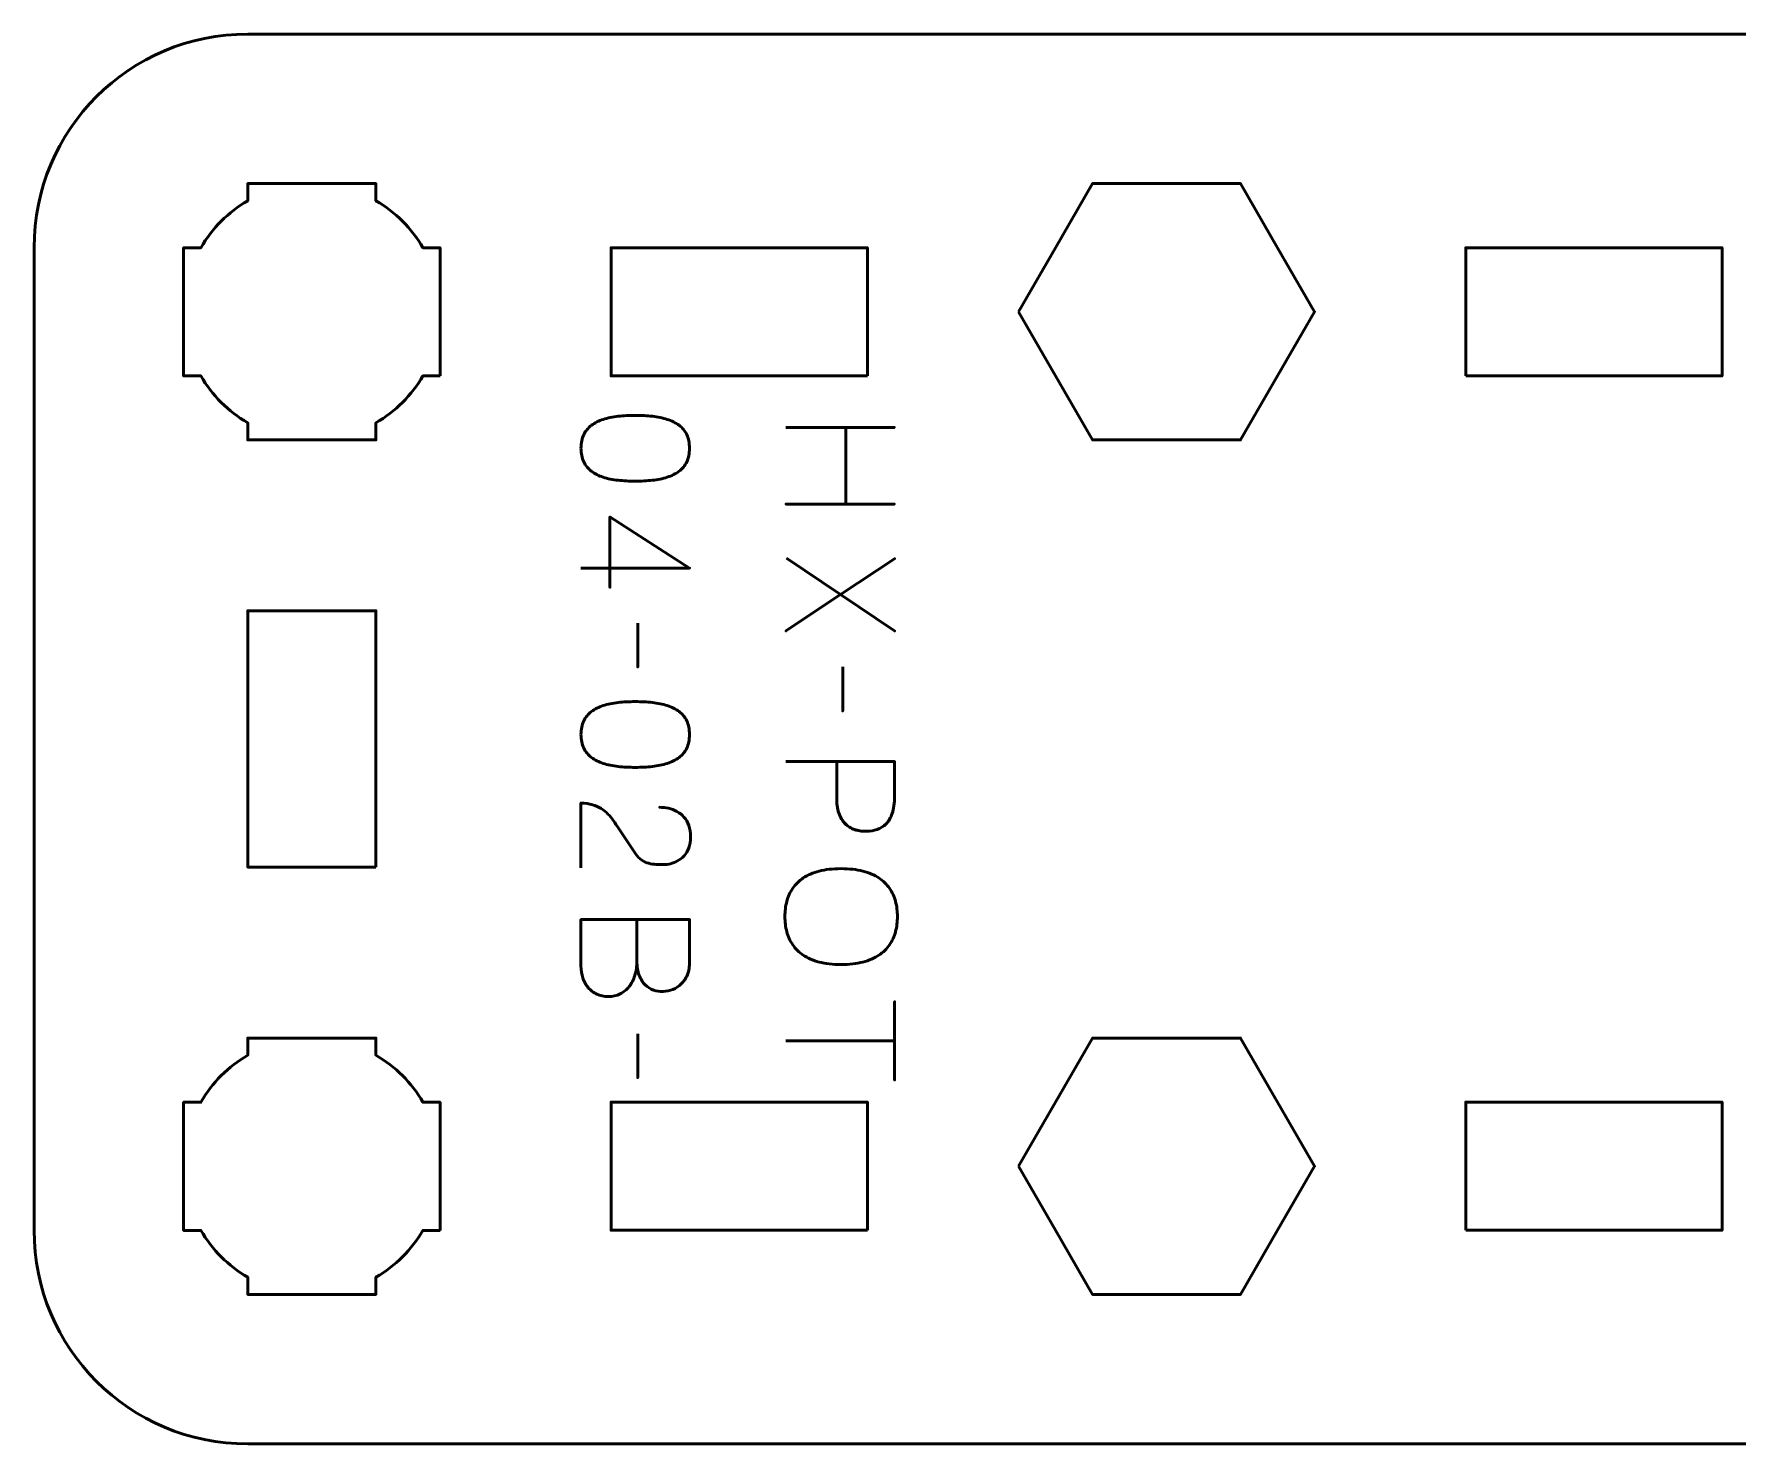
# Model space of a CAD drawing. Header units: centimetres. Extents: x -26.2 to 5.2, y -18.5 to -11.2.
# Drawn here: x -18.15 to -14.163, y -18.5 to -15.2 of the extents above; entities that cross this region are included whole.
import ezdxf

# ---------------------------------------------------------------- set-up
doc = ezdxf.new("R2010")
doc.units = ezdxf.units.CM
doc.header["$MEASUREMENT"] = 0
doc.layers.add('Layer 1', color=7, linetype='Continuous')

msp = doc.modelspace()

# ---------------------------------------------------------------- linework, layer by layer
at = {"layer": 'Layer 1', "lineweight": 53}
for points, knots in [([(-11.35007, -18.49999), (-11.35007, -18.49999), (-17.64992, -18.49999), (-17.64992, -18.49999), (-17.64992, -18.49999), (-17.92705, -18.49999), (-18.15001, -18.27689), (-18.15001, -17.99989), (-18.15001, -17.99989), (-18.15001, -17.99989), (-18.15001, -15.69997), (-18.15001, -15.69997), (-18.15001, -15.69997), (-18.15001, -15.42296), (-17.92705, -15.20001), (-17.64992, -15.20001), (-17.64992, -15.20001), (-17.64992, -15.20001), (-11.35007, -15.20001), (-11.35007, -15.20001), (-11.35007, -15.20001), (-11.07308, -15.20001), (-10.84999, -15.42296), (-10.84999, -15.69997), (-10.84999, -15.69997), (-10.84999, -15.69997), (-10.84999, -17.99989), (-10.84999, -17.99989), (-10.84999, -17.99989), (-10.84999, -18.27689), (-11.07308, -18.49999), (-11.35007, -18.49999)], [0, 0, 0, 0, 0.125, 0.125, 0.125, 0.125, 0.25, 0.25, 0.25, 0.25, 0.375, 0.375, 0.375, 0.375, 0.5, 0.5, 0.5, 0.5, 0.625, 0.625, 0.625, 0.625, 0.75, 0.75, 0.75, 0.75, 0.875, 0.875, 0.875, 0.875, 1, 1, 1, 1]), ([(-17.19998, -16.00008), (-17.19998, -16.00008), (-17.24009, -16.00008), (-17.24009, -16.00008), (-17.24009, -16.00008), (-17.26641, -16.04556), (-17.30444, -16.08359), (-17.34991, -16.1099), (-17.34991, -16.1099), (-17.34991, -16.1099), (-17.34991, -16.15001), (-17.34991, -16.15001), (-17.34991, -16.15001), (-17.34991, -16.15001), (-17.49998, -16.15001), (-17.49998, -16.15001), (-17.49998, -16.15001), (-17.49998, -16.15001), (-17.64991, -16.15001), (-17.64991, -16.15001), (-17.64991, -16.15001), (-17.64991, -16.15001), (-17.64991, -16.1099), (-17.64991, -16.1099), (-17.64991, -16.1099), (-17.69553, -16.08359), (-17.73345, -16.04556), (-17.75977, -16.00008), (-17.75977, -16.00008), (-17.75977, -16.00008), (-17.79999, -16.00008), (-17.79999, -16.00008), (-17.79999, -16.00008), (-17.79999, -16.00008), (-17.79999, -15.85001), (-17.79999, -15.85001), (-17.79999, -15.85001), (-17.79999, -15.85001), (-17.79999, -15.70008), (-17.79999, -15.70008), (-17.79999, -15.70008), (-17.79999, -15.70008), (-17.75977, -15.70008), (-17.75977, -15.70008), (-17.75977, -15.70008), (-17.73345, -15.65461), (-17.69553, -15.61658), (-17.64991, -15.59026), (-17.64991, -15.59026), (-17.64991, -15.59026), (-17.64991, -15.55001), (-17.64991, -15.55001), (-17.64991, -15.55001), (-17.64991, -15.55001), (-17.49998, -15.55001), (-17.49998, -15.55001), (-17.49998, -15.55001), (-17.49998, -15.55001), (-17.34991, -15.55001), (-17.34991, -15.55001), (-17.34991, -15.55001), (-17.34991, -15.55001), (-17.34991, -15.59026), (-17.34991, -15.59026), (-17.34991, -15.59026), (-17.30444, -15.61658), (-17.26641, -15.65461), (-17.24009, -15.70008), (-17.24009, -15.70008), (-17.24009, -15.70008), (-17.19998, -15.70008), (-17.19998, -15.70008), (-17.19998, -15.70008), (-17.19998, -15.70008), (-17.19998, -15.85001), (-17.19998, -15.85001), (-17.19998, -15.85001), (-17.19998, -15.85001), (-17.19998, -16.00008), (-17.19998, -16.00008)], [0, 0, 0, 0, 0.05, 0.05, 0.05, 0.05, 0.1, 0.1, 0.1, 0.1, 0.15, 0.15, 0.15, 0.15, 0.2, 0.2, 0.2, 0.2, 0.25, 0.25, 0.25, 0.25, 0.3, 0.3, 0.3, 0.3, 0.35, 0.35, 0.35, 0.35, 0.4, 0.4, 0.4, 0.4, 0.45, 0.45, 0.45, 0.45, 0.5, 0.5, 0.5, 0.5, 0.55, 0.55, 0.55, 0.55, 0.6, 0.6, 0.6, 0.6, 0.65, 0.65, 0.65, 0.65, 0.7, 0.7, 0.7, 0.7, 0.75, 0.75, 0.75, 0.75, 0.8, 0.8, 0.8, 0.8, 0.85, 0.85, 0.85, 0.85, 0.9, 0.9, 0.9, 0.9, 0.95, 0.95, 0.95, 0.95, 1, 1, 1, 1]), ([(-15.84638, -15.85001), (-15.84638, -15.85001), (-15.75979, -15.70002), (-15.75979, -15.70002), (-15.75979, -15.70002), (-15.75979, -15.70002), (-15.67319, -15.55001), (-15.67319, -15.55001), (-15.67319, -15.55001), (-15.67319, -15.55001), (-15.49998, -15.55001), (-15.49998, -15.55001), (-15.49998, -15.55001), (-15.49998, -15.55001), (-15.32677, -15.55001), (-15.32677, -15.55001), (-15.32677, -15.55001), (-15.32677, -15.55001), (-15.24017, -15.70002), (-15.24017, -15.70002), (-15.24017, -15.70002), (-15.24017, -15.70002), (-15.15358, -15.85001), (-15.15358, -15.85001), (-15.15358, -15.85001), (-15.15358, -15.85001), (-15.24017, -16), (-15.24017, -16), (-15.24017, -16), (-15.24017, -16), (-15.32677, -16.15001), (-15.32677, -16.15001), (-15.32677, -16.15001), (-15.32677, -16.15001), (-15.49998, -16.15001), (-15.49998, -16.15001), (-15.49998, -16.15001), (-15.49998, -16.15001), (-15.67319, -16.15001), (-15.67319, -16.15001), (-15.67319, -16.15001), (-15.67319, -16.15001), (-15.75979, -16), (-15.75979, -16), (-15.75979, -16), (-15.75979, -16), (-15.84638, -15.85001), (-15.84638, -15.85001)], [0, 0, 0, 0, 0.0833333, 0.0833333, 0.0833333, 0.0833333, 0.1666667, 0.1666667, 0.1666667, 0.1666667, 0.25, 0.25, 0.25, 0.25, 0.3333333, 0.3333333, 0.3333333, 0.3333333, 0.4166667, 0.4166667, 0.4166667, 0.4166667, 0.5, 0.5, 0.5, 0.5, 0.5833333, 0.5833333, 0.5833333, 0.5833333, 0.6666667, 0.6666667, 0.6666667, 0.6666667, 0.75, 0.75, 0.75, 0.75, 0.8333333, 0.8333333, 0.8333333, 0.8333333, 0.9166667, 0.9166667, 0.9166667, 0.9166667, 1, 1, 1, 1]), ([(-16.19997, -15.99997), (-16.19997, -15.99997), (-16.79997, -15.99997), (-16.79997, -15.99997), (-16.79997, -15.99997), (-16.79997, -15.99997), (-16.79997, -15.69997), (-16.79997, -15.69997), (-16.79997, -15.69997), (-16.79997, -15.69997), (-16.19997, -15.69997), (-16.19997, -15.69997), (-16.19997, -15.69997), (-16.19997, -15.69997), (-16.19997, -15.99997), (-16.19997, -15.99997)], [0, 0, 0, 0, 0.25, 0.25, 0.25, 0.25, 0.5, 0.5, 0.5, 0.5, 0.75, 0.75, 0.75, 0.75, 1, 1, 1, 1]), ([(-14.80001, -16.00005), (-14.80001, -16.00005), (-14.20001, -16.00005), (-14.20001, -16.00005), (-14.20001, -16.00005), (-14.20001, -16.00005), (-14.20001, -15.70005), (-14.20001, -15.70005), (-14.20001, -15.70005), (-14.20001, -15.70005), (-14.80001, -15.70005), (-14.80001, -15.70005), (-14.80001, -15.70005), (-14.80001, -15.70005), (-14.80001, -16.00005), (-14.80001, -16.00005)], [0, 0, 0, 0, 0.25, 0.25, 0.25, 0.25, 0.5, 0.5, 0.5, 0.5, 0.75, 0.75, 0.75, 0.75, 1, 1, 1, 1]), ([(-17.34992, -17.14994), (-17.34992, -17.14994), (-17.64992, -17.14994), (-17.64992, -17.14994), (-17.64992, -17.14994), (-17.64992, -17.14994), (-17.64992, -16.54994), (-17.64992, -16.54994), (-17.64992, -16.54994), (-17.64992, -16.54994), (-17.34992, -16.54994), (-17.34992, -16.54994), (-17.34992, -16.54994), (-17.34992, -16.54994), (-17.34992, -17.14994), (-17.34992, -17.14994)], [0, 0, 0, 0, 0.25, 0.25, 0.25, 0.25, 0.5, 0.5, 0.5, 0.5, 0.75, 0.75, 0.75, 0.75, 1, 1, 1, 1]), ([(-17.19998, -18.00008), (-17.19998, -18.00008), (-17.24009, -18.00008), (-17.24009, -18.00008), (-17.24009, -18.00008), (-17.26641, -18.04556), (-17.30444, -18.08359), (-17.34991, -18.1099), (-17.34991, -18.1099), (-17.34991, -18.1099), (-17.34991, -18.15001), (-17.34991, -18.15001), (-17.34991, -18.15001), (-17.34991, -18.15001), (-17.49998, -18.15001), (-17.49998, -18.15001), (-17.49998, -18.15001), (-17.49998, -18.15001), (-17.64991, -18.15001), (-17.64991, -18.15001), (-17.64991, -18.15001), (-17.64991, -18.15001), (-17.64991, -18.1099), (-17.64991, -18.1099), (-17.64991, -18.1099), (-17.69553, -18.08359), (-17.73345, -18.04556), (-17.75977, -18.00008), (-17.75977, -18.00008), (-17.75977, -18.00008), (-17.79999, -18.00008), (-17.79999, -18.00008), (-17.79999, -18.00008), (-17.79999, -18.00008), (-17.79999, -17.85001), (-17.79999, -17.85001), (-17.79999, -17.85001), (-17.79999, -17.85001), (-17.79999, -17.70008), (-17.79999, -17.70008), (-17.79999, -17.70008), (-17.79999, -17.70008), (-17.75977, -17.70008), (-17.75977, -17.70008), (-17.75977, -17.70008), (-17.73345, -17.65461), (-17.69553, -17.61658), (-17.64991, -17.59026), (-17.64991, -17.59026), (-17.64991, -17.59026), (-17.64991, -17.55001), (-17.64991, -17.55001), (-17.64991, -17.55001), (-17.64991, -17.55001), (-17.49998, -17.55001), (-17.49998, -17.55001), (-17.49998, -17.55001), (-17.49998, -17.55001), (-17.34991, -17.55001), (-17.34991, -17.55001), (-17.34991, -17.55001), (-17.34991, -17.55001), (-17.34991, -17.59026), (-17.34991, -17.59026), (-17.34991, -17.59026), (-17.30444, -17.61658), (-17.26641, -17.65461), (-17.24009, -17.70008), (-17.24009, -17.70008), (-17.24009, -17.70008), (-17.19998, -17.70008), (-17.19998, -17.70008), (-17.19998, -17.70008), (-17.19998, -17.70008), (-17.19998, -17.85001), (-17.19998, -17.85001), (-17.19998, -17.85001), (-17.19998, -17.85001), (-17.19998, -18.00008), (-17.19998, -18.00008)], [0, 0, 0, 0, 0.05, 0.05, 0.05, 0.05, 0.1, 0.1, 0.1, 0.1, 0.15, 0.15, 0.15, 0.15, 0.2, 0.2, 0.2, 0.2, 0.25, 0.25, 0.25, 0.25, 0.3, 0.3, 0.3, 0.3, 0.35, 0.35, 0.35, 0.35, 0.4, 0.4, 0.4, 0.4, 0.45, 0.45, 0.45, 0.45, 0.5, 0.5, 0.5, 0.5, 0.55, 0.55, 0.55, 0.55, 0.6, 0.6, 0.6, 0.6, 0.65, 0.65, 0.65, 0.65, 0.7, 0.7, 0.7, 0.7, 0.75, 0.75, 0.75, 0.75, 0.8, 0.8, 0.8, 0.8, 0.85, 0.85, 0.85, 0.85, 0.9, 0.9, 0.9, 0.9, 0.95, 0.95, 0.95, 0.95, 1, 1, 1, 1]), ([(-15.84638, -17.85001), (-15.84638, -17.85001), (-15.75979, -17.70002), (-15.75979, -17.70002), (-15.75979, -17.70002), (-15.75979, -17.70002), (-15.67319, -17.55001), (-15.67319, -17.55001), (-15.67319, -17.55001), (-15.67319, -17.55001), (-15.49998, -17.55001), (-15.49998, -17.55001), (-15.49998, -17.55001), (-15.49998, -17.55001), (-15.32677, -17.55001), (-15.32677, -17.55001), (-15.32677, -17.55001), (-15.32677, -17.55001), (-15.24017, -17.70002), (-15.24017, -17.70002), (-15.24017, -17.70002), (-15.24017, -17.70002), (-15.15358, -17.85001), (-15.15358, -17.85001), (-15.15358, -17.85001), (-15.15358, -17.85001), (-15.24017, -18), (-15.24017, -18), (-15.24017, -18), (-15.24017, -18), (-15.32677, -18.15001), (-15.32677, -18.15001), (-15.32677, -18.15001), (-15.32677, -18.15001), (-15.49998, -18.15001), (-15.49998, -18.15001), (-15.49998, -18.15001), (-15.49998, -18.15001), (-15.67319, -18.15001), (-15.67319, -18.15001), (-15.67319, -18.15001), (-15.67319, -18.15001), (-15.75979, -18), (-15.75979, -18), (-15.75979, -18), (-15.75979, -18), (-15.84638, -17.85001), (-15.84638, -17.85001)], [0, 0, 0, 0, 0.0833333, 0.0833333, 0.0833333, 0.0833333, 0.1666667, 0.1666667, 0.1666667, 0.1666667, 0.25, 0.25, 0.25, 0.25, 0.3333333, 0.3333333, 0.3333333, 0.3333333, 0.4166667, 0.4166667, 0.4166667, 0.4166667, 0.5, 0.5, 0.5, 0.5, 0.5833333, 0.5833333, 0.5833333, 0.5833333, 0.6666667, 0.6666667, 0.6666667, 0.6666667, 0.75, 0.75, 0.75, 0.75, 0.8333333, 0.8333333, 0.8333333, 0.8333333, 0.9166667, 0.9166667, 0.9166667, 0.9166667, 1, 1, 1, 1]), ([(-16.19997, -17.99989), (-16.19997, -17.99989), (-16.79997, -17.99989), (-16.79997, -17.99989), (-16.79997, -17.99989), (-16.79997, -17.99989), (-16.79997, -17.69989), (-16.79997, -17.69989), (-16.79997, -17.69989), (-16.79997, -17.69989), (-16.19997, -17.69989), (-16.19997, -17.69989), (-16.19997, -17.69989), (-16.19997, -17.69989), (-16.19997, -17.99989), (-16.19997, -17.99989)], [0, 0, 0, 0, 0.25, 0.25, 0.25, 0.25, 0.5, 0.5, 0.5, 0.5, 0.75, 0.75, 0.75, 0.75, 1, 1, 1, 1]), ([(-14.80001, -17.99997), (-14.80001, -17.99997), (-14.20001, -17.99997), (-14.20001, -17.99997), (-14.20001, -17.99997), (-14.20001, -17.99997), (-14.20001, -17.69997), (-14.20001, -17.69997), (-14.20001, -17.69997), (-14.20001, -17.69997), (-14.80001, -17.69997), (-14.80001, -17.69997), (-14.80001, -17.69997), (-14.80001, -17.69997), (-14.80001, -17.99997), (-14.80001, -17.99997)], [0, 0, 0, 0, 0.25, 0.25, 0.25, 0.25, 0.5, 0.5, 0.5, 0.5, 0.75, 0.75, 0.75, 0.75, 1, 1, 1, 1])]:
    msp.add_open_spline(points, degree=3, knots=knots, dxfattribs=at)
at = {"layer": 'Layer 1', "color": 5, "lineweight": 53}
for points, knots in [([(-16.87027, -16.16956), (-16.87021, -16.1819), (-16.86804, -16.19255), (-16.8638, -16.20142), (-16.8638, -16.20142), (-16.85957, -16.21024), (-16.85351, -16.21759), (-16.84581, -16.22347), (-16.84581, -16.22347), (-16.83805, -16.22929), (-16.82888, -16.23388), (-16.81829, -16.23729), (-16.81829, -16.23729), (-16.80771, -16.24064), (-16.79613, -16.24305), (-16.78343, -16.2444), (-16.78343, -16.2444), (-16.77073, -16.24582), (-16.75738, -16.24652), (-16.74327, -16.24646), (-16.74327, -16.24646), (-16.72922, -16.24652), (-16.71587, -16.24582), (-16.70323, -16.2444), (-16.70323, -16.2444), (-16.69059, -16.24305), (-16.67895, -16.24064), (-16.66836, -16.23729), (-16.66836, -16.23729), (-16.65784, -16.23388), (-16.64867, -16.22929), (-16.64085, -16.22347), (-16.64085, -16.22347), (-16.63308, -16.21759), (-16.62703, -16.21024), (-16.62279, -16.20142), (-16.62279, -16.20142), (-16.6185, -16.19255), (-16.61633, -16.1819), (-16.61627, -16.16956), (-16.61627, -16.16956), (-16.61633, -16.15721), (-16.6185, -16.14657), (-16.62279, -16.13769), (-16.62279, -16.13769), (-16.62703, -16.12887), (-16.63308, -16.12152), (-16.64085, -16.11564), (-16.64085, -16.11564), (-16.64867, -16.10982), (-16.65784, -16.10523), (-16.66836, -16.10182), (-16.66836, -16.10182), (-16.67895, -16.09847), (-16.69059, -16.09606), (-16.70323, -16.09471), (-16.70323, -16.09471), (-16.71587, -16.0933), (-16.72922, -16.09259), (-16.74327, -16.09265), (-16.74327, -16.09265), (-16.75738, -16.09259), (-16.77073, -16.0933), (-16.78343, -16.09471), (-16.78343, -16.09471), (-16.79613, -16.09606), (-16.80771, -16.09847), (-16.81829, -16.10182), (-16.81829, -16.10182), (-16.82888, -16.10523), (-16.83805, -16.10982), (-16.84581, -16.11564), (-16.84581, -16.11564), (-16.85351, -16.12152), (-16.85957, -16.12887), (-16.8638, -16.13769), (-16.8638, -16.13769), (-16.86804, -16.14657), (-16.87021, -16.15721), (-16.87027, -16.16956)], [0, 0, 0, 0, 0.05, 0.05, 0.05, 0.05, 0.1, 0.1, 0.1, 0.1, 0.15, 0.15, 0.15, 0.15, 0.2, 0.2, 0.2, 0.2, 0.25, 0.25, 0.25, 0.25, 0.3, 0.3, 0.3, 0.3, 0.35, 0.35, 0.35, 0.35, 0.4, 0.4, 0.4, 0.4, 0.45, 0.45, 0.45, 0.45, 0.5, 0.5, 0.5, 0.5, 0.55, 0.55, 0.55, 0.55, 0.6, 0.6, 0.6, 0.6, 0.65, 0.65, 0.65, 0.65, 0.7, 0.7, 0.7, 0.7, 0.75, 0.75, 0.75, 0.75, 0.8, 0.8, 0.8, 0.8, 0.85, 0.85, 0.85, 0.85, 0.9, 0.9, 0.9, 0.9, 0.95, 0.95, 0.95, 0.95, 1, 1, 1, 1]), ([(-16.87027, -16.16956), (-16.87021, -16.1819), (-16.86804, -16.19255), (-16.8638, -16.20142), (-16.8638, -16.20142), (-16.85957, -16.21024), (-16.85351, -16.21759), (-16.84581, -16.22347), (-16.84581, -16.22347), (-16.83805, -16.22929), (-16.82888, -16.23388), (-16.81829, -16.23729), (-16.81829, -16.23729), (-16.80771, -16.24064), (-16.79613, -16.24305), (-16.78343, -16.2444), (-16.78343, -16.2444), (-16.77073, -16.24582), (-16.75738, -16.24652), (-16.74327, -16.24646), (-16.74327, -16.24646), (-16.72922, -16.24652), (-16.71587, -16.24582), (-16.70323, -16.2444), (-16.70323, -16.2444), (-16.69059, -16.24305), (-16.67895, -16.24064), (-16.66836, -16.23729), (-16.66836, -16.23729), (-16.65784, -16.23388), (-16.64867, -16.22929), (-16.64085, -16.22347), (-16.64085, -16.22347), (-16.63308, -16.21759), (-16.62703, -16.21024), (-16.62279, -16.20142), (-16.62279, -16.20142), (-16.6185, -16.19255), (-16.61633, -16.1819), (-16.61627, -16.16956), (-16.61627, -16.16956), (-16.61633, -16.15721), (-16.6185, -16.14657), (-16.62279, -16.13769), (-16.62279, -16.13769), (-16.62703, -16.12887), (-16.63308, -16.12152), (-16.64085, -16.11564), (-16.64085, -16.11564), (-16.64867, -16.10982), (-16.65784, -16.10523), (-16.66836, -16.10182), (-16.66836, -16.10182), (-16.67895, -16.09847), (-16.69059, -16.09606), (-16.70323, -16.09471), (-16.70323, -16.09471), (-16.71587, -16.0933), (-16.72922, -16.09259), (-16.74327, -16.09265), (-16.74327, -16.09265), (-16.75738, -16.09259), (-16.77073, -16.0933), (-16.78343, -16.09471), (-16.78343, -16.09471), (-16.79613, -16.09606), (-16.80771, -16.09847), (-16.81829, -16.10182), (-16.81829, -16.10182), (-16.82888, -16.10523), (-16.83805, -16.10982), (-16.84581, -16.11564), (-16.84581, -16.11564), (-16.85351, -16.12152), (-16.85957, -16.12887), (-16.8638, -16.13769), (-16.8638, -16.13769), (-16.86804, -16.14657), (-16.87021, -16.15721), (-16.87027, -16.16956)], [0, 0, 0, 0, 0.05, 0.05, 0.05, 0.05, 0.1, 0.1, 0.1, 0.1, 0.15, 0.15, 0.15, 0.15, 0.2, 0.2, 0.2, 0.2, 0.25, 0.25, 0.25, 0.25, 0.3, 0.3, 0.3, 0.3, 0.35, 0.35, 0.35, 0.35, 0.4, 0.4, 0.4, 0.4, 0.45, 0.45, 0.45, 0.45, 0.5, 0.5, 0.5, 0.5, 0.55, 0.55, 0.55, 0.55, 0.6, 0.6, 0.6, 0.6, 0.65, 0.65, 0.65, 0.65, 0.7, 0.7, 0.7, 0.7, 0.75, 0.75, 0.75, 0.75, 0.8, 0.8, 0.8, 0.8, 0.85, 0.85, 0.85, 0.85, 0.9, 0.9, 0.9, 0.9, 0.95, 0.95, 0.95, 0.95, 1, 1, 1, 1]), ([(-16.39085, -16.12052), (-16.39085, -16.12052), (-16.25009, -16.12052), (-16.25009, -16.12052), (-16.25009, -16.12052), (-16.25009, -16.12052), (-16.25009, -16.30009), (-16.25009, -16.30009), (-16.25009, -16.30009), (-16.25009, -16.30009), (-16.39085, -16.30009), (-16.39085, -16.30009), (-16.39085, -16.30009), (-16.39085, -16.30009), (-16.13685, -16.30009), (-16.13685, -16.30009), (-16.13685, -16.30009), (-16.13685, -16.30009), (-16.25009, -16.30009), (-16.25009, -16.30009), (-16.25009, -16.30009), (-16.25009, -16.30009), (-16.25009, -16.12052), (-16.25009, -16.12052), (-16.25009, -16.12052), (-16.25009, -16.12052), (-16.13685, -16.12052), (-16.13685, -16.12052), (-16.13685, -16.12052), (-16.13685, -16.12052), (-16.39085, -16.12052), (-16.39085, -16.12052)], [0, 0, 0, 0, 0.125, 0.125, 0.125, 0.125, 0.25, 0.25, 0.25, 0.25, 0.375, 0.375, 0.375, 0.375, 0.5, 0.5, 0.5, 0.5, 0.625, 0.625, 0.625, 0.625, 0.75, 0.75, 0.75, 0.75, 0.875, 0.875, 0.875, 0.875, 1, 1, 1, 1]), ([(-16.87027, -16.45002), (-16.87027, -16.45002), (-16.61592, -16.45002), (-16.61592, -16.45002), (-16.61592, -16.45002), (-16.61592, -16.45002), (-16.80254, -16.33007), (-16.80254, -16.33007), (-16.80254, -16.33007), (-16.80254, -16.33007), (-16.80254, -16.49517), (-16.80254, -16.49517), (-16.80254, -16.49517), (-16.80254, -16.49517), (-16.80254, -16.33007), (-16.80254, -16.33007), (-16.80254, -16.33007), (-16.80254, -16.33007), (-16.61592, -16.45002), (-16.61592, -16.45002), (-16.61592, -16.45002), (-16.61592, -16.45002), (-16.87027, -16.45002), (-16.87027, -16.45002)], [0, 0, 0, 0, 0.1666667, 0.1666667, 0.1666667, 0.1666667, 0.3333333, 0.3333333, 0.3333333, 0.3333333, 0.5, 0.5, 0.5, 0.5, 0.6666667, 0.6666667, 0.6666667, 0.6666667, 0.8333333, 0.8333333, 0.8333333, 0.8333333, 1, 1, 1, 1]), ([(-16.38909, -16.42673), (-16.38909, -16.42673), (-16.26279, -16.5121), (-16.26279, -16.5121), (-16.26279, -16.5121), (-16.26279, -16.5121), (-16.1365, -16.42814), (-16.1365, -16.42814), (-16.1365, -16.42814), (-16.1365, -16.42814), (-16.26279, -16.5121), (-16.26279, -16.5121), (-16.26279, -16.5121), (-16.26279, -16.5121), (-16.1365, -16.59712), (-16.1365, -16.59712), (-16.1365, -16.59712), (-16.1365, -16.59712), (-16.26279, -16.5121), (-16.26279, -16.5121), (-16.26279, -16.5121), (-16.26279, -16.5121), (-16.39085, -16.59712), (-16.39085, -16.59712), (-16.39085, -16.59712), (-16.39085, -16.59712), (-16.26279, -16.5121), (-16.26279, -16.5121), (-16.26279, -16.5121), (-16.26279, -16.5121), (-16.38909, -16.42673), (-16.38909, -16.42673)], [0, 0, 0, 0, 0.125, 0.125, 0.125, 0.125, 0.25, 0.25, 0.25, 0.25, 0.375, 0.375, 0.375, 0.375, 0.5, 0.5, 0.5, 0.5, 0.625, 0.625, 0.625, 0.625, 0.75, 0.75, 0.75, 0.75, 0.875, 0.875, 0.875, 0.875, 1, 1, 1, 1]), ([(-16.73727, -16.57913), (-16.73727, -16.57913), (-16.73727, -16.68179), (-16.73727, -16.68179), (-16.73727, -16.68179), (-16.73727, -16.68179), (-16.73727, -16.57913), (-16.73727, -16.57913)], [0, 0, 0, 0, 0.5, 0.5, 0.5, 0.5, 1, 1, 1, 1]), ([(-16.25785, -16.68144), (-16.25785, -16.68144), (-16.25785, -16.7841), (-16.25785, -16.7841), (-16.25785, -16.7841), (-16.25785, -16.7841), (-16.25785, -16.68144), (-16.25785, -16.68144)], [0, 0, 0, 0, 0.5, 0.5, 0.5, 0.5, 1, 1, 1, 1]), ([(-16.87027, -16.83949), (-16.87021, -16.85183), (-16.86804, -16.86248), (-16.8638, -16.87135), (-16.8638, -16.87135), (-16.85957, -16.88017), (-16.85351, -16.88752), (-16.84581, -16.8934), (-16.84581, -16.8934), (-16.83805, -16.89922), (-16.82888, -16.90381), (-16.81829, -16.90722), (-16.81829, -16.90722), (-16.80771, -16.91057), (-16.79613, -16.91298), (-16.78343, -16.91433), (-16.78343, -16.91433), (-16.77073, -16.91575), (-16.75738, -16.91645), (-16.74327, -16.91639), (-16.74327, -16.91639), (-16.72922, -16.91645), (-16.71587, -16.91575), (-16.70323, -16.91433), (-16.70323, -16.91433), (-16.69059, -16.91298), (-16.67895, -16.91057), (-16.66836, -16.90722), (-16.66836, -16.90722), (-16.65784, -16.90381), (-16.64867, -16.89922), (-16.64085, -16.8934), (-16.64085, -16.8934), (-16.63308, -16.88752), (-16.62703, -16.88017), (-16.62279, -16.87135), (-16.62279, -16.87135), (-16.6185, -16.86248), (-16.61633, -16.85183), (-16.61627, -16.83949), (-16.61627, -16.83949), (-16.61633, -16.82714), (-16.6185, -16.8165), (-16.62279, -16.80762), (-16.62279, -16.80762), (-16.62703, -16.7988), (-16.63308, -16.79145), (-16.64085, -16.78557), (-16.64085, -16.78557), (-16.64867, -16.77975), (-16.65784, -16.77516), (-16.66836, -16.77175), (-16.66836, -16.77175), (-16.67895, -16.7684), (-16.69059, -16.76599), (-16.70323, -16.76464), (-16.70323, -16.76464), (-16.71587, -16.76323), (-16.72922, -16.76252), (-16.74327, -16.76258), (-16.74327, -16.76258), (-16.75738, -16.76252), (-16.77073, -16.76323), (-16.78343, -16.76464), (-16.78343, -16.76464), (-16.79613, -16.76599), (-16.80771, -16.7684), (-16.81829, -16.77175), (-16.81829, -16.77175), (-16.82888, -16.77516), (-16.83805, -16.77975), (-16.84581, -16.78557), (-16.84581, -16.78557), (-16.85351, -16.79145), (-16.85957, -16.7988), (-16.8638, -16.80762), (-16.8638, -16.80762), (-16.86804, -16.8165), (-16.87021, -16.82714), (-16.87027, -16.83949)], [0, 0, 0, 0, 0.05, 0.05, 0.05, 0.05, 0.1, 0.1, 0.1, 0.1, 0.15, 0.15, 0.15, 0.15, 0.2, 0.2, 0.2, 0.2, 0.25, 0.25, 0.25, 0.25, 0.3, 0.3, 0.3, 0.3, 0.35, 0.35, 0.35, 0.35, 0.4, 0.4, 0.4, 0.4, 0.45, 0.45, 0.45, 0.45, 0.5, 0.5, 0.5, 0.5, 0.55, 0.55, 0.55, 0.55, 0.6, 0.6, 0.6, 0.6, 0.65, 0.65, 0.65, 0.65, 0.7, 0.7, 0.7, 0.7, 0.75, 0.75, 0.75, 0.75, 0.8, 0.8, 0.8, 0.8, 0.85, 0.85, 0.85, 0.85, 0.9, 0.9, 0.9, 0.9, 0.95, 0.95, 0.95, 0.95, 1, 1, 1, 1]), ([(-16.87027, -16.83949), (-16.87021, -16.85183), (-16.86804, -16.86248), (-16.8638, -16.87135), (-16.8638, -16.87135), (-16.85957, -16.88017), (-16.85351, -16.88752), (-16.84581, -16.8934), (-16.84581, -16.8934), (-16.83805, -16.89922), (-16.82888, -16.90381), (-16.81829, -16.90722), (-16.81829, -16.90722), (-16.80771, -16.91057), (-16.79613, -16.91298), (-16.78343, -16.91433), (-16.78343, -16.91433), (-16.77073, -16.91575), (-16.75738, -16.91645), (-16.74327, -16.91639), (-16.74327, -16.91639), (-16.72922, -16.91645), (-16.71587, -16.91575), (-16.70323, -16.91433), (-16.70323, -16.91433), (-16.69059, -16.91298), (-16.67895, -16.91057), (-16.66836, -16.90722), (-16.66836, -16.90722), (-16.65784, -16.90381), (-16.64867, -16.89922), (-16.64085, -16.8934), (-16.64085, -16.8934), (-16.63308, -16.88752), (-16.62703, -16.88017), (-16.62279, -16.87135), (-16.62279, -16.87135), (-16.6185, -16.86248), (-16.61633, -16.85183), (-16.61627, -16.83949), (-16.61627, -16.83949), (-16.61633, -16.82714), (-16.6185, -16.8165), (-16.62279, -16.80762), (-16.62279, -16.80762), (-16.62703, -16.7988), (-16.63308, -16.79145), (-16.64085, -16.78557), (-16.64085, -16.78557), (-16.64867, -16.77975), (-16.65784, -16.77516), (-16.66836, -16.77175), (-16.66836, -16.77175), (-16.67895, -16.7684), (-16.69059, -16.76599), (-16.70323, -16.76464), (-16.70323, -16.76464), (-16.71587, -16.76323), (-16.72922, -16.76252), (-16.74327, -16.76258), (-16.74327, -16.76258), (-16.75738, -16.76252), (-16.77073, -16.76323), (-16.78343, -16.76464), (-16.78343, -16.76464), (-16.79613, -16.76599), (-16.80771, -16.7684), (-16.81829, -16.77175), (-16.81829, -16.77175), (-16.82888, -16.77516), (-16.83805, -16.77975), (-16.84581, -16.78557), (-16.84581, -16.78557), (-16.85351, -16.79145), (-16.85957, -16.7988), (-16.8638, -16.80762), (-16.8638, -16.80762), (-16.86804, -16.8165), (-16.87021, -16.82714), (-16.87027, -16.83949)], [0, 0, 0, 0, 0.05, 0.05, 0.05, 0.05, 0.1, 0.1, 0.1, 0.1, 0.15, 0.15, 0.15, 0.15, 0.2, 0.2, 0.2, 0.2, 0.25, 0.25, 0.25, 0.25, 0.3, 0.3, 0.3, 0.3, 0.35, 0.35, 0.35, 0.35, 0.4, 0.4, 0.4, 0.4, 0.45, 0.45, 0.45, 0.45, 0.5, 0.5, 0.5, 0.5, 0.55, 0.55, 0.55, 0.55, 0.6, 0.6, 0.6, 0.6, 0.65, 0.65, 0.65, 0.65, 0.7, 0.7, 0.7, 0.7, 0.75, 0.75, 0.75, 0.75, 0.8, 0.8, 0.8, 0.8, 0.85, 0.85, 0.85, 0.85, 0.9, 0.9, 0.9, 0.9, 0.95, 0.95, 0.95, 0.95, 1, 1, 1, 1]), ([(-16.39085, -16.90299), (-16.39085, -16.90299), (-16.1365, -16.90299), (-16.1365, -16.90299), (-16.1365, -16.90299), (-16.1365, -16.90299), (-16.1365, -16.98413), (-16.1365, -16.98413), (-16.1365, -16.98413), (-16.13655, -17.00036), (-16.13838, -17.0137), (-16.1419, -17.02423), (-16.1419, -17.02423), (-16.14537, -17.0347), (-16.1502, -17.04293), (-16.15631, -17.04887), (-16.15631, -17.04887), (-16.16237, -17.0548), (-16.1693, -17.05904), (-16.17712, -17.06162), (-16.17712, -17.06162), (-16.18494, -17.06415), (-16.19312, -17.06562), (-16.20176, -17.06597), (-16.20176, -17.06597), (-16.2104, -17.06639), (-16.21887, -17.06539), (-16.2271, -17.06304), (-16.2271, -17.06304), (-16.23533, -17.06062), (-16.2428, -17.05657), (-16.2495, -17.05075), (-16.2495, -17.05075), (-16.25621, -17.04498), (-16.26156, -17.03716), (-16.2655, -17.02735), (-16.2655, -17.02735), (-16.26949, -17.01753), (-16.27149, -17.00536), (-16.27161, -16.99083), (-16.27161, -16.99083), (-16.27161, -16.99083), (-16.27161, -16.90299), (-16.27161, -16.90299), (-16.27161, -16.90299), (-16.27161, -16.90299), (-16.27161, -16.99083), (-16.27161, -16.99083), (-16.27161, -16.99083), (-16.27149, -17.00506), (-16.26949, -17.01711), (-16.2655, -17.02688), (-16.2655, -17.02688), (-16.26156, -17.03669), (-16.25621, -17.04451), (-16.2495, -17.05033), (-16.2495, -17.05033), (-16.2428, -17.05621), (-16.23533, -17.06039), (-16.2271, -17.06286), (-16.2271, -17.06286), (-16.21887, -17.06533), (-16.2104, -17.06639), (-16.20176, -17.06597), (-16.20176, -17.06597), (-16.19312, -17.06562), (-16.18494, -17.06415), (-16.17712, -17.06151), (-16.17712, -17.06151), (-16.1693, -17.05892), (-16.16237, -17.05457), (-16.15631, -17.04857), (-16.15631, -17.04857), (-16.1502, -17.04263), (-16.14537, -17.0344), (-16.1419, -17.02388), (-16.1419, -17.02388), (-16.13838, -17.01341), (-16.13655, -17.00018), (-16.1365, -16.98413), (-16.1365, -16.98413), (-16.1365, -16.98413), (-16.1365, -16.90299), (-16.1365, -16.90299), (-16.1365, -16.90299), (-16.1365, -16.90299), (-16.39085, -16.90299), (-16.39085, -16.90299)], [0, 0, 0, 0, 0.0454545, 0.0454545, 0.0454545, 0.0454545, 0.0909091, 0.0909091, 0.0909091, 0.0909091, 0.1363636, 0.1363636, 0.1363636, 0.1363636, 0.1818182, 0.1818182, 0.1818182, 0.1818182, 0.2272727, 0.2272727, 0.2272727, 0.2272727, 0.2727273, 0.2727273, 0.2727273, 0.2727273, 0.3181818, 0.3181818, 0.3181818, 0.3181818, 0.3636364, 0.3636364, 0.3636364, 0.3636364, 0.4090909, 0.4090909, 0.4090909, 0.4090909, 0.4545455, 0.4545455, 0.4545455, 0.4545455, 0.5, 0.5, 0.5, 0.5, 0.5454545, 0.5454545, 0.5454545, 0.5454545, 0.5909091, 0.5909091, 0.5909091, 0.5909091, 0.6363636, 0.6363636, 0.6363636, 0.6363636, 0.6818182, 0.6818182, 0.6818182, 0.6818182, 0.7272727, 0.7272727, 0.7272727, 0.7272727, 0.7727273, 0.7727273, 0.7727273, 0.7727273, 0.8181818, 0.8181818, 0.8181818, 0.8181818, 0.8636364, 0.8636364, 0.8636364, 0.8636364, 0.9090909, 0.9090909, 0.9090909, 0.9090909, 0.9545455, 0.9545455, 0.9545455, 0.9545455, 1, 1, 1, 1]), ([(-16.87027, -17.15134), (-16.87027, -17.15134), (-16.87027, -17), (-16.87027, -17), (-16.87027, -17), (-16.86004, -17.00029), (-16.85098, -17.00159), (-16.84322, -17.00376), (-16.84322, -17.00376), (-16.83546, -17.006), (-16.82864, -17.009), (-16.82276, -17.0127), (-16.82276, -17.0127), (-16.81688, -17.01646), (-16.81165, -17.02076), (-16.80706, -17.02564), (-16.80706, -17.02564), (-16.80242, -17.03052), (-16.79819, -17.03575), (-16.79419, -17.04139), (-16.79419, -17.04139), (-16.79025, -17.04704), (-16.78631, -17.05286), (-16.78243, -17.05891), (-16.78243, -17.05891), (-16.78243, -17.05891), (-16.74221, -17.11924), (-16.74221, -17.11924), (-16.74221, -17.11924), (-16.73786, -17.12541), (-16.7331, -17.13023), (-16.72798, -17.13365), (-16.72798, -17.13365), (-16.72287, -17.13711), (-16.71746, -17.13952), (-16.71175, -17.14099), (-16.71175, -17.14099), (-16.70611, -17.14241), (-16.70029, -17.14329), (-16.69441, -17.14358), (-16.69441, -17.14358), (-16.68847, -17.14388), (-16.68253, -17.14399), (-16.67659, -17.14393), (-16.67659, -17.14393), (-16.67171, -17.14393), (-16.66648, -17.14329), (-16.66084, -17.14199), (-16.66084, -17.14199), (-16.65525, -17.14064), (-16.64966, -17.13853), (-16.64414, -17.13553), (-16.64414, -17.13553), (-16.63861, -17.13253), (-16.63355, -17.12853), (-16.62897, -17.12353), (-16.62897, -17.12353), (-16.62444, -17.11853), (-16.6208, -17.11236), (-16.61803, -17.10501), (-16.61803, -17.10501), (-16.61527, -17.09766), (-16.61386, -17.08902), (-16.6138, -17.07902), (-16.6138, -17.07902), (-16.61386, -17.06897), (-16.61527, -17.06009), (-16.61797, -17.05245), (-16.61797, -17.05245), (-16.62068, -17.0448), (-16.62444, -17.03828), (-16.6292, -17.03287), (-16.6292, -17.03287), (-16.63397, -17.02746), (-16.63949, -17.02311), (-16.64567, -17.0197), (-16.64567, -17.0197), (-16.65184, -17.01629), (-16.65843, -17.01382), (-16.66536, -17.01223), (-16.66536, -17.01223), (-16.6723, -17.01064), (-16.67936, -17.00988), (-16.68647, -17.00988), (-16.68647, -17.00988), (-16.67936, -17.00988), (-16.6723, -17.01064), (-16.66536, -17.01223), (-16.66536, -17.01223), (-16.65843, -17.01382), (-16.65184, -17.01629), (-16.64567, -17.0197), (-16.64567, -17.0197), (-16.63949, -17.02311), (-16.63397, -17.02746), (-16.6292, -17.03287), (-16.6292, -17.03287), (-16.62444, -17.03828), (-16.62068, -17.0448), (-16.61797, -17.05245), (-16.61797, -17.05245), (-16.61527, -17.06009), (-16.61386, -17.06897), (-16.6138, -17.07902), (-16.6138, -17.07902), (-16.61386, -17.08902), (-16.61527, -17.09766), (-16.61803, -17.10501), (-16.61803, -17.10501), (-16.6208, -17.11236), (-16.62444, -17.11853), (-16.62897, -17.12353), (-16.62897, -17.12353), (-16.63355, -17.12853), (-16.63861, -17.13253), (-16.64414, -17.13553), (-16.64414, -17.13553), (-16.64966, -17.13853), (-16.65525, -17.14064), (-16.66084, -17.14199), (-16.66084, -17.14199), (-16.66648, -17.14329), (-16.67171, -17.14393), (-16.67659, -17.14393), (-16.67659, -17.14393), (-16.68253, -17.14399), (-16.68847, -17.14388), (-16.69441, -17.14358), (-16.69441, -17.14358), (-16.70029, -17.14329), (-16.70611, -17.14241), (-16.71175, -17.14099), (-16.71175, -17.14099), (-16.71746, -17.13952), (-16.72287, -17.13711), (-16.72798, -17.13365), (-16.72798, -17.13365), (-16.7331, -17.13023), (-16.73786, -17.12541), (-16.74221, -17.11924), (-16.74221, -17.11924), (-16.74221, -17.11924), (-16.78243, -17.05891), (-16.78243, -17.05891), (-16.78243, -17.05891), (-16.78631, -17.05286), (-16.79025, -17.04704), (-16.79419, -17.04139), (-16.79419, -17.04139), (-16.79819, -17.03575), (-16.80242, -17.03052), (-16.80706, -17.02564), (-16.80706, -17.02564), (-16.81165, -17.02076), (-16.81688, -17.01646), (-16.82276, -17.0127), (-16.82276, -17.0127), (-16.82864, -17.009), (-16.83546, -17.006), (-16.84322, -17.00376), (-16.84322, -17.00376), (-16.85098, -17.00159), (-16.86004, -17.00029), (-16.87027, -17), (-16.87027, -17), (-16.87027, -17), (-16.87027, -17.15134), (-16.87027, -17.15134)], [0, 0, 0, 0, 0.0238095, 0.0238095, 0.0238095, 0.0238095, 0.047619, 0.047619, 0.047619, 0.047619, 0.0714286, 0.0714286, 0.0714286, 0.0714286, 0.0952381, 0.0952381, 0.0952381, 0.0952381, 0.1190476, 0.1190476, 0.1190476, 0.1190476, 0.1428571, 0.1428571, 0.1428571, 0.1428571, 0.1666667, 0.1666667, 0.1666667, 0.1666667, 0.1904762, 0.1904762, 0.1904762, 0.1904762, 0.2142857, 0.2142857, 0.2142857, 0.2142857, 0.2380952, 0.2380952, 0.2380952, 0.2380952, 0.2619048, 0.2619048, 0.2619048, 0.2619048, 0.2857143, 0.2857143, 0.2857143, 0.2857143, 0.3095238, 0.3095238, 0.3095238, 0.3095238, 0.3333333, 0.3333333, 0.3333333, 0.3333333, 0.3571429, 0.3571429, 0.3571429, 0.3571429, 0.3809524, 0.3809524, 0.3809524, 0.3809524, 0.4047619, 0.4047619, 0.4047619, 0.4047619, 0.4285714, 0.4285714, 0.4285714, 0.4285714, 0.452381, 0.452381, 0.452381, 0.452381, 0.4761905, 0.4761905, 0.4761905, 0.4761905, 0.5, 0.5, 0.5, 0.5, 0.5238095, 0.5238095, 0.5238095, 0.5238095, 0.547619, 0.547619, 0.547619, 0.547619, 0.5714286, 0.5714286, 0.5714286, 0.5714286, 0.5952381, 0.5952381, 0.5952381, 0.5952381, 0.6190476, 0.6190476, 0.6190476, 0.6190476, 0.6428571, 0.6428571, 0.6428571, 0.6428571, 0.6666667, 0.6666667, 0.6666667, 0.6666667, 0.6904762, 0.6904762, 0.6904762, 0.6904762, 0.7142857, 0.7142857, 0.7142857, 0.7142857, 0.7380952, 0.7380952, 0.7380952, 0.7380952, 0.7619048, 0.7619048, 0.7619048, 0.7619048, 0.7857143, 0.7857143, 0.7857143, 0.7857143, 0.8095238, 0.8095238, 0.8095238, 0.8095238, 0.8333333, 0.8333333, 0.8333333, 0.8333333, 0.8571429, 0.8571429, 0.8571429, 0.8571429, 0.8809524, 0.8809524, 0.8809524, 0.8809524, 0.9047619, 0.9047619, 0.9047619, 0.9047619, 0.9285714, 0.9285714, 0.9285714, 0.9285714, 0.952381, 0.952381, 0.952381, 0.952381, 0.9761905, 0.9761905, 0.9761905, 0.9761905, 1, 1, 1, 1]), ([(-16.39297, -17.26564), (-16.39303, -17.27805), (-16.39156, -17.28981), (-16.38867, -17.30104), (-16.38867, -17.30104), (-16.38573, -17.31221), (-16.38115, -17.32244), (-16.3748, -17.33179), (-16.3748, -17.33179), (-16.36851, -17.34114), (-16.36022, -17.34925), (-16.34999, -17.35613), (-16.34999, -17.35613), (-16.33976, -17.36301), (-16.32735, -17.3683), (-16.31277, -17.37207), (-16.31277, -17.37207), (-16.29819, -17.37589), (-16.28119, -17.37777), (-16.26173, -17.37783), (-16.26173, -17.37783), (-16.24227, -17.37777), (-16.22528, -17.37589), (-16.21064, -17.37207), (-16.21064, -17.37207), (-16.196, -17.3683), (-16.18353, -17.36301), (-16.17324, -17.35613), (-16.17324, -17.35613), (-16.16295, -17.34925), (-16.1546, -17.34114), (-16.1482, -17.33179), (-16.1482, -17.33179), (-16.14179, -17.32244), (-16.13714, -17.31221), (-16.13414, -17.30104), (-16.13414, -17.30104), (-16.1312, -17.28981), (-16.12973, -17.27805), (-16.12979, -17.26564), (-16.12979, -17.26564), (-16.12973, -17.25324), (-16.1312, -17.24148), (-16.13414, -17.23025), (-16.13414, -17.23025), (-16.13714, -17.21908), (-16.14179, -17.20885), (-16.1482, -17.1995), (-16.1482, -17.1995), (-16.1546, -17.19015), (-16.16295, -17.18204), (-16.17324, -17.17516), (-16.17324, -17.17516), (-16.18353, -17.16828), (-16.196, -17.16299), (-16.21064, -17.15922), (-16.21064, -17.15922), (-16.22528, -17.1554), (-16.24227, -17.15352), (-16.26173, -17.15346), (-16.26173, -17.15346), (-16.28119, -17.15352), (-16.29819, -17.1554), (-16.31277, -17.15922), (-16.31277, -17.15922), (-16.32735, -17.16299), (-16.33976, -17.16828), (-16.34999, -17.17516), (-16.34999, -17.17516), (-16.36022, -17.18204), (-16.36851, -17.19015), (-16.3748, -17.1995), (-16.3748, -17.1995), (-16.38115, -17.20885), (-16.38573, -17.21908), (-16.38867, -17.23025), (-16.38867, -17.23025), (-16.39156, -17.24148), (-16.39303, -17.25324), (-16.39297, -17.26564)], [0, 0, 0, 0, 0.05, 0.05, 0.05, 0.05, 0.1, 0.1, 0.1, 0.1, 0.15, 0.15, 0.15, 0.15, 0.2, 0.2, 0.2, 0.2, 0.25, 0.25, 0.25, 0.25, 0.3, 0.3, 0.3, 0.3, 0.35, 0.35, 0.35, 0.35, 0.4, 0.4, 0.4, 0.4, 0.45, 0.45, 0.45, 0.45, 0.5, 0.5, 0.5, 0.5, 0.55, 0.55, 0.55, 0.55, 0.6, 0.6, 0.6, 0.6, 0.65, 0.65, 0.65, 0.65, 0.7, 0.7, 0.7, 0.7, 0.75, 0.75, 0.75, 0.75, 0.8, 0.8, 0.8, 0.8, 0.85, 0.85, 0.85, 0.85, 0.9, 0.9, 0.9, 0.9, 0.95, 0.95, 0.95, 0.95, 1, 1, 1, 1]), ([(-16.39297, -17.26564), (-16.39303, -17.27805), (-16.39156, -17.28981), (-16.38867, -17.30104), (-16.38867, -17.30104), (-16.38573, -17.31221), (-16.38115, -17.32244), (-16.3748, -17.33179), (-16.3748, -17.33179), (-16.36851, -17.34114), (-16.36022, -17.34925), (-16.34999, -17.35613), (-16.34999, -17.35613), (-16.33976, -17.36301), (-16.32735, -17.3683), (-16.31277, -17.37207), (-16.31277, -17.37207), (-16.29819, -17.37589), (-16.28119, -17.37777), (-16.26173, -17.37783), (-16.26173, -17.37783), (-16.24227, -17.37777), (-16.22528, -17.37589), (-16.21064, -17.37207), (-16.21064, -17.37207), (-16.196, -17.3683), (-16.18353, -17.36301), (-16.17324, -17.35613), (-16.17324, -17.35613), (-16.16295, -17.34925), (-16.1546, -17.34114), (-16.1482, -17.33179), (-16.1482, -17.33179), (-16.14179, -17.32244), (-16.13714, -17.31221), (-16.13414, -17.30104), (-16.13414, -17.30104), (-16.1312, -17.28981), (-16.12973, -17.27805), (-16.12979, -17.26564), (-16.12979, -17.26564), (-16.12973, -17.25324), (-16.1312, -17.24148), (-16.13414, -17.23025), (-16.13414, -17.23025), (-16.13714, -17.21908), (-16.14179, -17.20885), (-16.1482, -17.1995), (-16.1482, -17.1995), (-16.1546, -17.19015), (-16.16295, -17.18204), (-16.17324, -17.17516), (-16.17324, -17.17516), (-16.18353, -17.16828), (-16.196, -17.16299), (-16.21064, -17.15922), (-16.21064, -17.15922), (-16.22528, -17.1554), (-16.24227, -17.15352), (-16.26173, -17.15346), (-16.26173, -17.15346), (-16.28119, -17.15352), (-16.29819, -17.1554), (-16.31277, -17.15922), (-16.31277, -17.15922), (-16.32735, -17.16299), (-16.33976, -17.16828), (-16.34999, -17.17516), (-16.34999, -17.17516), (-16.36022, -17.18204), (-16.36851, -17.19015), (-16.3748, -17.1995), (-16.3748, -17.1995), (-16.38115, -17.20885), (-16.38573, -17.21908), (-16.38867, -17.23025), (-16.38867, -17.23025), (-16.39156, -17.24148), (-16.39303, -17.25324), (-16.39297, -17.26564)], [0, 0, 0, 0, 0.05, 0.05, 0.05, 0.05, 0.1, 0.1, 0.1, 0.1, 0.15, 0.15, 0.15, 0.15, 0.2, 0.2, 0.2, 0.2, 0.25, 0.25, 0.25, 0.25, 0.3, 0.3, 0.3, 0.3, 0.35, 0.35, 0.35, 0.35, 0.4, 0.4, 0.4, 0.4, 0.45, 0.45, 0.45, 0.45, 0.5, 0.5, 0.5, 0.5, 0.55, 0.55, 0.55, 0.55, 0.6, 0.6, 0.6, 0.6, 0.65, 0.65, 0.65, 0.65, 0.7, 0.7, 0.7, 0.7, 0.75, 0.75, 0.75, 0.75, 0.8, 0.8, 0.8, 0.8, 0.85, 0.85, 0.85, 0.85, 0.9, 0.9, 0.9, 0.9, 0.95, 0.95, 0.95, 0.95, 1, 1, 1, 1]), ([(-16.73939, -17.2727), (-16.73939, -17.2727), (-16.73939, -17.37042), (-16.73939, -17.37042), (-16.73939, -17.37042), (-16.73933, -17.38312), (-16.73757, -17.39394), (-16.7341, -17.40305), (-16.7341, -17.40305), (-16.73069, -17.41211), (-16.72604, -17.41946), (-16.72022, -17.42516), (-16.72022, -17.42516), (-16.7144, -17.43086), (-16.70781, -17.43498), (-16.70052, -17.43757), (-16.70052, -17.43757), (-16.69329, -17.44009), (-16.68577, -17.44127), (-16.678, -17.44098), (-16.678, -17.44098), (-16.67024, -17.44062), (-16.66272, -17.43898), (-16.65537, -17.43604), (-16.65537, -17.43604), (-16.64802, -17.43316), (-16.64137, -17.42881), (-16.63544, -17.4231), (-16.63544, -17.4231), (-16.6295, -17.4174), (-16.62479, -17.41028), (-16.62132, -17.40164), (-16.62132, -17.40164), (-16.6178, -17.393), (-16.61597, -17.38283), (-16.61592, -17.37113), (-16.61592, -17.37113), (-16.61592, -17.37113), (-16.61592, -17.2727), (-16.61592, -17.2727), (-16.61592, -17.2727), (-16.61592, -17.2727), (-16.87027, -17.2727), (-16.87027, -17.2727), (-16.87027, -17.2727), (-16.87027, -17.2727), (-16.87027, -17.381), (-16.87027, -17.381), (-16.87027, -17.381), (-16.87027, -17.39112), (-16.8688, -17.40052), (-16.86592, -17.40923), (-16.86592, -17.40923), (-16.86298, -17.41793), (-16.8588, -17.42551), (-16.85322, -17.43204), (-16.85322, -17.43204), (-16.84769, -17.43862), (-16.84099, -17.44374), (-16.83305, -17.44739), (-16.83305, -17.44739), (-16.82511, -17.45103), (-16.81612, -17.45291), (-16.80606, -17.45297), (-16.80606, -17.45297), (-16.79595, -17.45274), (-16.78684, -17.45062), (-16.77866, -17.44656), (-16.77866, -17.44656), (-16.77049, -17.44251), (-16.7635, -17.43686), (-16.75762, -17.42957), (-16.75762, -17.42957), (-16.75179, -17.42228), (-16.74727, -17.41358), (-16.74415, -17.40358), (-16.74415, -17.40358), (-16.74103, -17.39359), (-16.73945, -17.38253), (-16.73939, -17.37042), (-16.73939, -17.37042), (-16.73945, -17.38253), (-16.74103, -17.39359), (-16.74415, -17.40358), (-16.74415, -17.40358), (-16.74727, -17.41358), (-16.75179, -17.42228), (-16.75762, -17.42957), (-16.75762, -17.42957), (-16.7635, -17.43686), (-16.77049, -17.44251), (-16.77866, -17.44656), (-16.77866, -17.44656), (-16.78684, -17.45062), (-16.79595, -17.45274), (-16.80606, -17.45297), (-16.80606, -17.45297), (-16.81612, -17.45291), (-16.82511, -17.45103), (-16.83305, -17.44739), (-16.83305, -17.44739), (-16.84099, -17.44374), (-16.84769, -17.43862), (-16.85322, -17.43204), (-16.85322, -17.43204), (-16.8588, -17.42551), (-16.86298, -17.41793), (-16.86592, -17.40923), (-16.86592, -17.40923), (-16.8688, -17.40052), (-16.87027, -17.39112), (-16.87027, -17.381), (-16.87027, -17.381), (-16.87027, -17.381), (-16.87027, -17.2727), (-16.87027, -17.2727), (-16.87027, -17.2727), (-16.87027, -17.2727), (-16.61592, -17.2727), (-16.61592, -17.2727), (-16.61592, -17.2727), (-16.61592, -17.2727), (-16.61592, -17.37113), (-16.61592, -17.37113), (-16.61592, -17.37113), (-16.61597, -17.38283), (-16.6178, -17.393), (-16.62132, -17.40164), (-16.62132, -17.40164), (-16.62479, -17.41028), (-16.6295, -17.4174), (-16.63544, -17.4231), (-16.63544, -17.4231), (-16.64137, -17.42881), (-16.64802, -17.43316), (-16.65537, -17.43604), (-16.65537, -17.43604), (-16.66272, -17.43898), (-16.67024, -17.44062), (-16.678, -17.44098), (-16.678, -17.44098), (-16.68577, -17.44127), (-16.69329, -17.44009), (-16.70052, -17.43757), (-16.70052, -17.43757), (-16.70781, -17.43498), (-16.7144, -17.43086), (-16.72022, -17.42516), (-16.72022, -17.42516), (-16.72604, -17.41946), (-16.73069, -17.41211), (-16.7341, -17.40305), (-16.7341, -17.40305), (-16.73757, -17.39394), (-16.73933, -17.38312), (-16.73939, -17.37042), (-16.73939, -17.37042), (-16.73939, -17.37042), (-16.73939, -17.2727), (-16.73939, -17.2727)], [0, 0, 0, 0, 0.025, 0.025, 0.025, 0.025, 0.05, 0.05, 0.05, 0.05, 0.075, 0.075, 0.075, 0.075, 0.1, 0.1, 0.1, 0.1, 0.125, 0.125, 0.125, 0.125, 0.15, 0.15, 0.15, 0.15, 0.175, 0.175, 0.175, 0.175, 0.2, 0.2, 0.2, 0.2, 0.225, 0.225, 0.225, 0.225, 0.25, 0.25, 0.25, 0.25, 0.275, 0.275, 0.275, 0.275, 0.3, 0.3, 0.3, 0.3, 0.325, 0.325, 0.325, 0.325, 0.35, 0.35, 0.35, 0.35, 0.375, 0.375, 0.375, 0.375, 0.4, 0.4, 0.4, 0.4, 0.425, 0.425, 0.425, 0.425, 0.45, 0.45, 0.45, 0.45, 0.475, 0.475, 0.475, 0.475, 0.5, 0.5, 0.5, 0.5, 0.525, 0.525, 0.525, 0.525, 0.55, 0.55, 0.55, 0.55, 0.575, 0.575, 0.575, 0.575, 0.6, 0.6, 0.6, 0.6, 0.625, 0.625, 0.625, 0.625, 0.65, 0.65, 0.65, 0.65, 0.675, 0.675, 0.675, 0.675, 0.7, 0.7, 0.7, 0.7, 0.725, 0.725, 0.725, 0.725, 0.75, 0.75, 0.75, 0.75, 0.775, 0.775, 0.775, 0.775, 0.8, 0.8, 0.8, 0.8, 0.825, 0.825, 0.825, 0.825, 0.85, 0.85, 0.85, 0.85, 0.875, 0.875, 0.875, 0.875, 0.9, 0.9, 0.9, 0.9, 0.925, 0.925, 0.925, 0.925, 0.95, 0.95, 0.95, 0.95, 0.975, 0.975, 0.975, 0.975, 1, 1, 1, 1]), ([(-16.39085, -17.55633), (-16.39085, -17.55633), (-16.1365, -17.55633), (-16.1365, -17.55633), (-16.1365, -17.55633), (-16.1365, -17.55633), (-16.1365, -17.46496), (-16.1365, -17.46496), (-16.1365, -17.46496), (-16.1365, -17.46496), (-16.1365, -17.64841), (-16.1365, -17.64841), (-16.1365, -17.64841), (-16.1365, -17.64841), (-16.1365, -17.55633), (-16.1365, -17.55633), (-16.1365, -17.55633), (-16.1365, -17.55633), (-16.39085, -17.55633), (-16.39085, -17.55633)], [0, 0, 0, 0, 0.2, 0.2, 0.2, 0.2, 0.4, 0.4, 0.4, 0.4, 0.6, 0.6, 0.6, 0.6, 0.8, 0.8, 0.8, 0.8, 1, 1, 1, 1]), ([(-16.73727, -17.53975), (-16.73727, -17.53975), (-16.73727, -17.64241), (-16.73727, -17.64241), (-16.73727, -17.64241), (-16.73727, -17.64241), (-16.73727, -17.53975), (-16.73727, -17.53975)], [0, 0, 0, 0, 0.5, 0.5, 0.5, 0.5, 1, 1, 1, 1])]:
    msp.add_open_spline(points, degree=3, knots=knots, dxfattribs=at)

doc.saveas('drawing.dxf')
